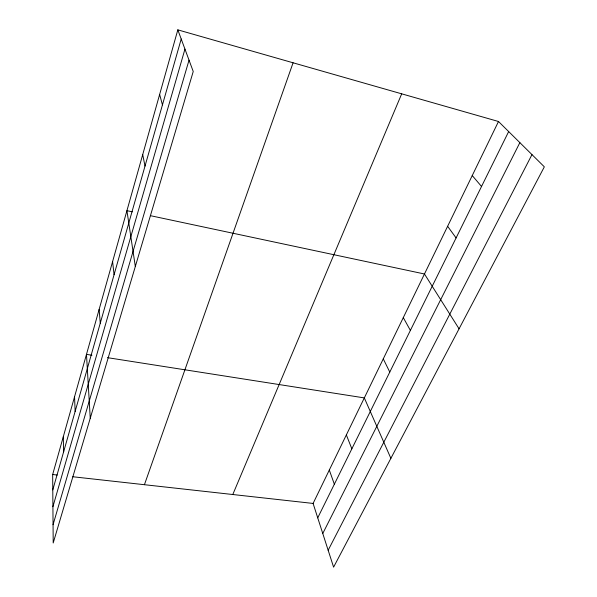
<?xml version="1.0" encoding="UTF-8"?>
<svg xmlns="http://www.w3.org/2000/svg" width="597" height="597" viewBox="0 0 597 597"><rect width="100%" height="100%" fill="white"/><g stroke="black" fill="none" stroke-linecap="round" stroke-linejoin="round"><path stroke-width="0.9" d="M177.824 29.85L193.234 71.498L53.2 542.986L52.663 474.518L177.824 29.85L498.488 121.497L544.337 166.832L333.596 567.15L313.097 503.435L498.488 121.497M52.782 489.898L181.212 38.999M52.917 506.681L184.951 49.118M53.058 524.718L189.033 60.148M144.429 484.704L293.082 62.789M232.785 494.517L401.699 93.833M317.731 517.838L508.674 131.564M322.768 533.502L519.868 142.631M328.156 550.255L531.979 154.608M52.663 474.518L57.237 475.025M72.789 476.749L313.097 503.435M91.945 355.23L86.483 354.372L90.251 418.243M107.445 357.655L364.319 397.901L390.878 458.332M132.34 211.823L126.93 210.674L135.318 266.501M150.377 215.666L424.474 273.986L459.063 328.82M472.249 175.563L481.533 186.48M447.623 226.293L456.093 237.934M403.296 317.619L410.385 330.402M383.274 358.864L389.781 372.08M346.357 434.914L351.849 448.825M329.305 470.048L334.35 484.219M159.638 94.475L162.444 104.885M142.713 154.601L145.011 166.078M112.594 261.605L114.072 274.717M99.132 309.41L100.274 323.149M74.558 396.736L75.132 411.437M63.304 436.713L63.633 451.787"/></g></svg>
